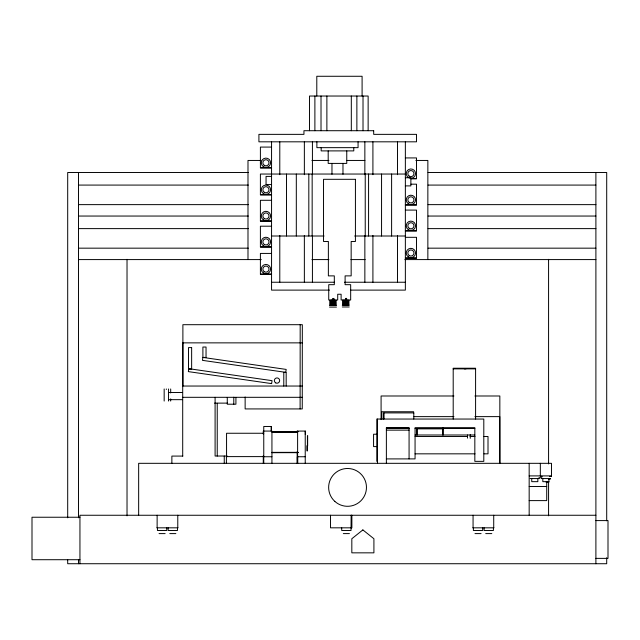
<?xml version="1.0" encoding="UTF-8"?>
<svg xmlns="http://www.w3.org/2000/svg" width="640" height="640" viewBox="0 0 640 640"><rect width="100%" height="100%" fill="white"/><g stroke="black" fill="none" stroke-linecap="round" stroke-linejoin="round"><path stroke-width="0.96" d="M333.008 299.312L333.312 298.584M334.248 298.872L333.024 299.472L332.984 298.608M346.784 298.976L345.792 299.4L345.912 298.448M333.152 299.432L333.912 299.112M345.92 299.344L346.632 299.024M333.008 298.536L333.456 298.392M345.776 298.448L346.224 298.304M271.56 147.08L260.4 147.08L260.4 167.952L271.56 167.952M405.36 157.928L416.52 157.928L416.52 178.8L410.944 178.8M260.984 160.448L247.992 160.448L247.992 259.584M311.944 160.448L328.928 160.448M346.92 160.448L364.904 160.448M415.864 160.448L427.856 160.448L427.856 259.584M260.4 167.736L271.56 167.736M248.304 172.512L67.696 172.512L67.696 517.816M428.088 172.512L606.704 172.512L606.704 520.816M405.36 174.04L260.4 174.04L260.4 194.912L271.56 194.912M271.56 176.408L266.056 176.408L266.056 184.568L271.56 184.568M405.36 177.736L410.872 177.736L410.872 185.896L405.36 185.896M410.944 178.576L416.52 178.576M410.944 184.176L416.52 184.176L416.52 205.04L405.36 205.04M78.504 185.08L248.304 185.08M428.088 185.08L595.896 185.08M260.4 194.696L271.56 194.696M271.56 200.288L260.4 200.288L260.4 221.16L271.56 221.16M78.504 204.632L248.304 204.632M428.088 204.632L595.896 204.632M405.36 204.824L416.52 204.824M405.36 210.088L416.52 210.088L416.52 230.96L405.36 230.96M78.504 216.048L248.304 216.048M428.088 216.048L595.896 216.048M260.4 220.936L271.56 220.936M271.56 226.2L260.4 226.2L260.4 247.072L271.56 247.072M78.504 228.616L248.304 228.616M428.088 228.616L595.896 228.616M405.36 230.744L416.52 230.744M271.56 236.008L324.088 236.008M354.656 236.008L405.36 236.008M405.36 237.312L416.52 237.312L416.52 258.184L405.36 258.184M260.4 246.856L271.56 246.856M78.504 248.168L248.304 248.168M428.088 248.168L595.896 248.168M271.56 253.424L260.4 253.424L260.4 274.296L271.56 274.296M405.36 257.96L416.52 257.96M78.504 259.584L261.288 259.584M311.944 259.584L328.928 259.584M350.912 259.584L365.168 259.584M404.872 259.584L595.896 259.584M260.4 274.08L271.56 274.08M271.56 282.24L334.464 282.24M344.456 282.24L405.36 282.24M329.472 290.112L271.56 290.112L271.56 141.816M350.44 290.112L405.36 290.112L405.36 141.816M332.136 299.448L333.872 299.448M342.416 300.272L349.016 300.272M329.632 300.36L336.264 300.36M342.432 301.176L349.112 301.176M329.656 301.272L336.24 301.272M329.632 302.176L336.264 302.176M342.416 302.08L349.016 302.08M329.656 303.088L336.352 303.088M342.432 302.992L349.112 302.992M342.416 303.896L349.016 303.896M329.632 304L336.264 304M342.432 304.8L349.112 304.8M329.656 304.912L336.352 304.912M329.536 305.368L336.456 305.368M342.312 305.264L349.208 305.264M342.312 306.976L349.208 306.976M329.536 307.088L336.456 307.088M182.888 342.864L302.328 342.864M453.2 368.872L475.592 368.872M302.328 386.04L182.704 386.04L182.704 456.08M168.544 392.48L182.432 392.48M453.936 395.992L381.088 395.992L381.088 419.6M474.896 395.992L499.84 395.992L499.84 463.32L499.792 416.624L474.896 416.624M182.704 397.312L302.328 397.312M168.544 399.664L182.432 399.664M214.544 403.12L227.464 403.12M414.024 416.624L453.936 416.624M386.376 428.16L409.072 428.16M386.376 428.448L409.072 428.448M415.064 428.44L474.832 428.44M443.048 428.856L416.912 428.856L416.912 435M386.376 430.144L409.072 430.144M263.76 431.072L271.936 431.072L271.936 463.448M297.128 431.072L305.312 431.072L305.312 434.6M271.936 431.696L298.216 431.712M297.056 431.904L271.824 431.904L297.056 432.272M263.76 433.256L226.56 433.256L226.56 456.608L263.76 456.608M377.568 434.224L373.568 434.224L373.568 446.6L377.568 446.6M415.064 435L474.832 435M415.064 436.48L467.024 436.48M470.016 436.48L475.016 436.48M484.008 436.48L488.008 436.48L488.008 453.832L484.008 453.832M271.936 452.368L298.136 452.344M271.824 452.552L298.216 452.464M271.824 452.672L297.128 452.672M415.064 453.832L475.016 453.832M182.88 456.08L171.872 456.08L171.872 463.32M263.76 456.744L271.936 456.744M297.608 456.744L305.232 456.744M386.376 458.912L415.064 458.896L415.064 427.696L474.832 427.696L474.832 461.36L483.8 461.36L483.8 419.048L376.784 419.048L376.784 461.36M297.248 463.416L297.272 456.824M297.728 463.416L297.768 456.744M529.168 475.896L551.488 475.896M540.328 476.368L542.192 476.368M549.632 476.368L551.488 476.368L551.488 463.32L138.656 463.32L138.656 515.256M538.92 477.672L541.848 477.672M530.136 478.56L539.44 478.56M541.216 478.56L550.52 478.56M548.456 479.04L550.52 479.04M548.912 481.664L542.824 481.664L542.824 478.56M546.072 482.144L548.912 482.144L548.912 478.56M529.168 486.504L546.72 486.504M529.168 500.608L546.72 500.608L546.72 481.6M595.896 515.256L79.944 515.256L79.944 563.728M79.944 517.24L32 517.24L32 559.712L79.944 559.712M595.896 520.592L608 520.592L608 558.376L595.896 558.376M156.904 527.824L177.992 527.824M472.848 527.824L493.936 527.824M159.048 533.6L165.136 533.6M169.768 533.6L175.856 533.6M343.32 533.6L349.416 533.6M474.992 533.6L481.08 533.6M485.712 533.6L491.8 533.6M345.848 298.528L345.776 299.232M606.704 557.736L606.704 563.728L67.696 563.728L67.696 559.736M595.896 172.512L595.896 563.728M548.576 259.336L548.576 463.928M548.576 481.888L548.576 515.824M540.328 463.32L540.328 475.896M537.832 478.56L537.832 481.664L531.744 481.664L531.744 478.56M529.168 463.32L529.168 515.256M493.72 515.256L493.72 527.824M493.408 527.824L493.408 530.488L484.104 530.488L484.104 527.824M482.688 527.824L482.688 530.488L473.384 530.488L473.384 527.824M475.592 419.048L475.592 368.232L453.2 368.232L453.2 419.048M473.064 515.256L473.064 527.824M470.248 434.528L470.248 438.344M467.496 434.984L467.496 438.136M443.048 427.696L443.048 435M442.896 428.856L442.896 435M417.064 428.856L417.064 435M413.792 419.048L413.792 412.904L383.704 412.904L383.704 419.048M413.64 413.568L413.64 411.744L381.856 411.744L381.856 419.048M409.072 458.912L409.072 427.696L386.376 427.696L386.376 463.32M397.488 141.816L397.488 174.68M397.488 235.432L397.488 282.24M391.608 174.04L391.608 236.008M383.856 412.904L383.856 419.048M381.56 174.04L381.56 236.008M377.504 419.048L377.504 463.32M372.912 141.816L372.912 174.68M372.912 235.432L372.912 282.24M368.576 174.04L368.576 236.008M368.136 130.712L368.136 96.032L309.496 96.032L309.496 130.712M365.232 174.04L365.232 236.008M364.856 141.816L364.856 174.68M364.856 235.432L364.856 282.24M363.016 96.032L363.016 130.712M362.096 96.032L362.096 76.272L316.792 76.272L316.792 96.032M358.064 141.816L358.064 147.656L316.88 147.656L316.88 141.816M356.872 96.032L356.872 130.712M353.776 147.656L353.776 150.896L321.168 150.896L321.168 147.656M351.872 515.256L351.872 527.824L330.504 527.824L330.504 515.256M351.512 515.256L351.512 527.824M351.312 96.032L351.312 130.712M351.144 515.256L351.024 530.488L341.704 530.488L341.704 527.824M346.76 150.896L346.76 163.408L328.192 163.408L328.192 150.896M342.976 163.408L342.976 174.24M331.968 163.408L331.968 174.24M326.88 96.032L326.88 130.712M321.016 96.032L321.016 130.712M314.888 96.032L314.888 130.712M312.424 141.816L312.424 174.68M312.424 235.432L312.424 282.24M312.16 174.04L312.16 236.008M308.816 174.04L308.816 236.008M307.64 435.416L307.64 446.016M307.416 436.32L307.416 450.92M306.936 445.712L306.936 450.92M305.232 431.072L305.232 463.32M304.36 141.816L304.368 174.68M304.36 235.432L304.368 282.24M300.184 324.696L300.112 408.928M297.608 431.072L297.608 456.824M297.296 463.32L297.128 451.808M296.312 174.04L296.312 236.008M286.488 174.04L286.488 236.008M286.176 386.04L286.176 372.352L283.784 372.352L283.784 386.04M279.792 141.816L279.784 174.68M279.792 235.432L279.784 282.24M271.464 431.072L271.464 426.472L263.76 426.472L263.76 463.32M271.144 426.472L271.144 431.072M263.28 431.072L263.28 434.048M263.28 455.776L263.28 456.608M263.28 456.744L263.28 463.32M245.136 396.992L245.136 408.928L302.256 408.928L302.328 324.696L182.888 324.696L182.888 386.04M235.92 397.52L235.92 404.208L227.272 404.208L227.272 397.52M233.776 397.216L233.776 404.208M226.968 455.776L226.968 456.608M226.4 463.32L226.4 456.032L215.096 456.032L215.096 397.312M224.256 456.032L224.256 463.32M217.24 403.288L217.24 456.032M182.808 342.864L182.808 386.04M177.776 515.256L177.776 527.824M177.464 527.824L177.464 530.488L168.16 530.488L168.16 527.824M170.688 388.968L170.688 392.968M170.688 398.872L170.688 401.056M168.544 388.968L168.544 401.056M166.744 527.824L166.744 530.488L157.44 530.488L157.44 527.824M166.312 388.968L166.312 389.528M164.168 388.968L164.168 401.056M157.128 515.256L157.128 527.824M127.024 259.336L127.024 515.824M78.504 172.512L78.504 517.816M78.504 559.736L78.504 563.728M464.312 368.88A3.12 3.12 0 0 1 465.928 368.88M188.776 368.672L188.352 371.616L271.632 383.616L272.056 380.672L188.776 368.672M202.896 357.416L202.472 360.352L285.752 372.352L286.176 369.416L202.896 357.416L202.896 347.04L206.04 347.04L206.04 357.416L202.896 357.416M362.872 529.912L351.824 538.744L351.824 552.84L373.912 552.84L373.912 538.744L362.872 529.912M373.688 130.712L303.944 130.712L303.944 134.36L258.912 134.36L258.912 141.816L416.504 141.816L416.504 134.36L373.688 134.36L373.688 130.712M355.424 179.312L323.528 179.312L323.528 241.48L328.368 241.48L328.368 275.88L334.312 275.88L334.312 284.68L328.736 284.68L328.736 299.976L337.712 299.976L337.712 294.248L341.112 294.248L341.112 299.984L350.672 299.984L350.672 284.68L345.104 284.68L345.104 275.88L351.16 275.88L351.16 241.48L355.424 241.48L355.424 179.312M191.64 347.592L188.496 347.592L188.496 369.088L191.64 369.088L191.64 347.592M275.688 382.856A2.648 2.648 0 0 0 279.656 380.568A2.648 2.648 0 0 0 275.688 378.272A2.648 2.648 0 0 0 275.688 382.856M334.816 501.376A18.912 18.912 0 0 0 366.024 491.448A18.912 18.912 0 0 0 341.816 469.376A18.912 18.912 0 0 0 334.816 501.376M409.208 255.536A3.048 3.048 0 0 0 413.944 253.2A3.048 3.048 0 0 0 409.552 250.264A3.048 3.048 0 0 0 409.208 255.536M408.312 256.872A4.664 4.664 0 0 0 415.552 253.304A4.664 4.664 0 0 0 408.84 248.816A4.664 4.664 0 0 0 408.312 256.872M409.208 228.312A3.048 3.048 0 0 0 413.944 225.976A3.048 3.048 0 0 0 409.552 223.04A3.048 3.048 0 0 0 409.208 228.312M408.312 229.656A4.664 4.664 0 0 0 415.552 226.088A4.664 4.664 0 0 0 408.84 221.6A4.664 4.664 0 0 0 408.312 229.656M409.208 176.152A3.048 3.048 0 0 0 413.944 173.816A3.048 3.048 0 0 0 409.552 170.88A3.048 3.048 0 0 0 409.208 176.152M408.312 177.488A4.664 4.664 0 0 0 415.552 173.92A4.664 4.664 0 0 0 408.84 169.432A4.664 4.664 0 0 0 408.312 177.488M409.208 202.392A3.048 3.048 0 0 0 413.944 200.064A3.048 3.048 0 0 0 409.552 197.12A3.048 3.048 0 0 0 409.208 202.392M408.312 203.736A4.664 4.664 0 0 0 415.552 200.168A4.664 4.664 0 0 0 408.84 195.68A4.664 4.664 0 0 0 408.312 203.736M264.24 271.648A3.048 3.048 0 0 0 268.984 269.312A3.048 3.048 0 0 0 264.592 266.376A3.048 3.048 0 0 0 264.24 271.648M263.352 272.984A4.664 4.664 0 0 0 270.592 269.416A4.664 4.664 0 0 0 263.88 264.928A4.664 4.664 0 0 0 263.352 272.984M264.24 244.424A3.048 3.048 0 0 0 268.984 242.088A3.048 3.048 0 0 0 264.592 239.152A3.048 3.048 0 0 0 264.24 244.424M263.352 245.768A4.664 4.664 0 0 0 270.592 242.2A4.664 4.664 0 0 0 263.88 237.712A4.664 4.664 0 0 0 263.352 245.768M264.24 165.304A3.048 3.048 0 0 0 268.984 162.968A3.048 3.048 0 0 0 264.592 160.032A3.048 3.048 0 0 0 264.24 165.304M263.352 166.64A4.664 4.664 0 0 0 270.592 163.072A4.664 4.664 0 0 0 263.88 158.584A4.664 4.664 0 0 0 263.352 166.64M264.24 192.264A3.048 3.048 0 0 0 268.984 189.928A3.048 3.048 0 0 0 264.592 186.992A3.048 3.048 0 0 0 264.24 192.264M263.352 193.6A4.664 4.664 0 0 0 270.592 190.032A4.664 4.664 0 0 0 263.88 185.544A4.664 4.664 0 0 0 263.352 193.6M264.24 218.512A3.048 3.048 0 0 0 268.984 216.176A3.048 3.048 0 0 0 264.592 213.24A3.048 3.048 0 0 0 264.24 218.512M263.352 219.848A4.664 4.664 0 0 0 270.592 216.28A4.664 4.664 0 0 0 263.88 211.792A4.664 4.664 0 0 0 263.352 219.848"/></g></svg>
